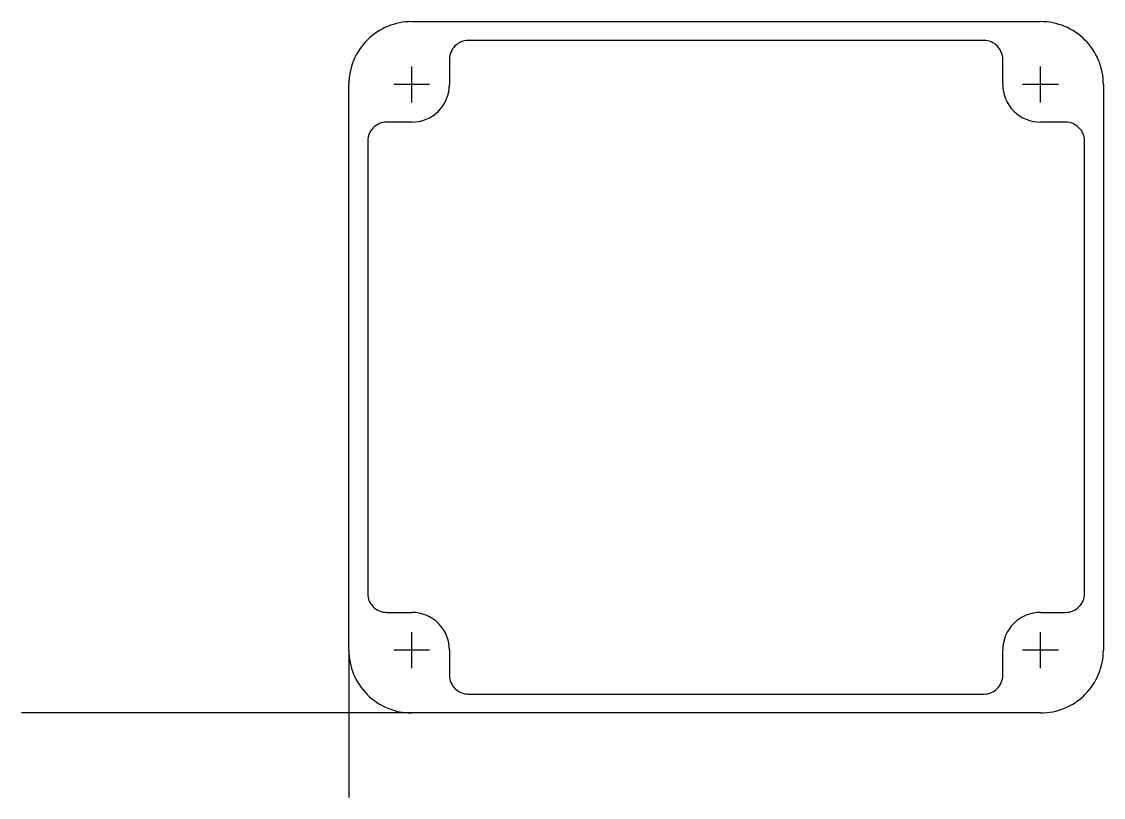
# Model space of a CAD drawing. Header units: millimetres. Extents: x -26 to 60, y -6.7 to 55.
import ezdxf

# ---------------------------------------------------------------- set-up
doc = ezdxf.new("R2010")
doc.units = ezdxf.units.MM

msp = doc.modelspace()

# ---------------------------------------------------------------- linework, layer by layer
for p, q in [((4.999, 55), (55.001, 55)), ((50.501, 53.5), (9.499, 53.5)), ((8, 52.001), (8, 49.999)), ((52, 49.999), (52, 52.001)), ((5, 48.565), (5, 51.435)), ((55, 48.565), (55, 51.435)), ((0, 4.999), (0, 50.001)), ((6.424, 50), (3.576, 50)), ((56.424, 50), (53.576, 50)), ((60, 50.001), (60, 4.999)), ((5.001, 47), (2.999, 47)), ((57.001, 47), (54.999, 47)), ((1.5, 45.501), (1.5, 9.499)), ((58.5, 9.499), (58.5, 45.501)), ((2.999, 8), (5.001, 8)), ((54.999, 8), (57.001, 8)), ((5, 3.565), (5, 6.435)), ((55, 3.565), (55, 6.435)), ((0, 4.999), (0, -6.717)), ((6.424, 5), (3.576, 5)), ((8, 5.001), (8, 2.999)), ((52, 2.999), (52, 5.001)), ((56.424, 5), (53.576, 5)), ((9.499, 1.5), (50.501, 1.5)), ((4.999, 0), (-26.024, 0)), ((55.001, 0), (4.999, 0))]:
    msp.add_line(p, q)
for centre, radius, start, end in [((4.999, 50.001), 4.999, 89.99663, 180.00337), ((55.001, 50.001), 4.999, 359.99638, 90.00358), ((9.499, 52.001), 1.499, 89.99194, 180.00806), ((50.501, 52.001), 1.499, 359.99202, 90.00798), ((5.001, 49.999), 2.999, 269.99193, 0.0081), ((54.999, 49.999), 2.999, 179.99185, 270.00808), ((2.999, 45.501), 1.499, 89.99198, 180.00799), ((57.001, 45.501), 1.499, 359.9919, 90.0081), ((2.999, 9.499), 1.499, 179.99191, 270.00812), ((57.001, 9.499), 1.499, 269.99188, 0.00812), ((5.001, 5.001), 2.999, 359.99192, 90.00808), ((54.999, 5.001), 2.999, 89.99204, 180.008), ((4.999, 4.999), 4.999, 179.99646, 270.00354), ((55.001, 4.999), 4.999, 269.99649, 0.04212), ((9.499, 2.999), 1.499, 179.99192, 270.00805), ((50.501, 2.999), 1.499, 269.99277, 0.00726)]:
    msp.add_arc(centre, radius, start, end)

doc.saveas('drawing.dxf')
